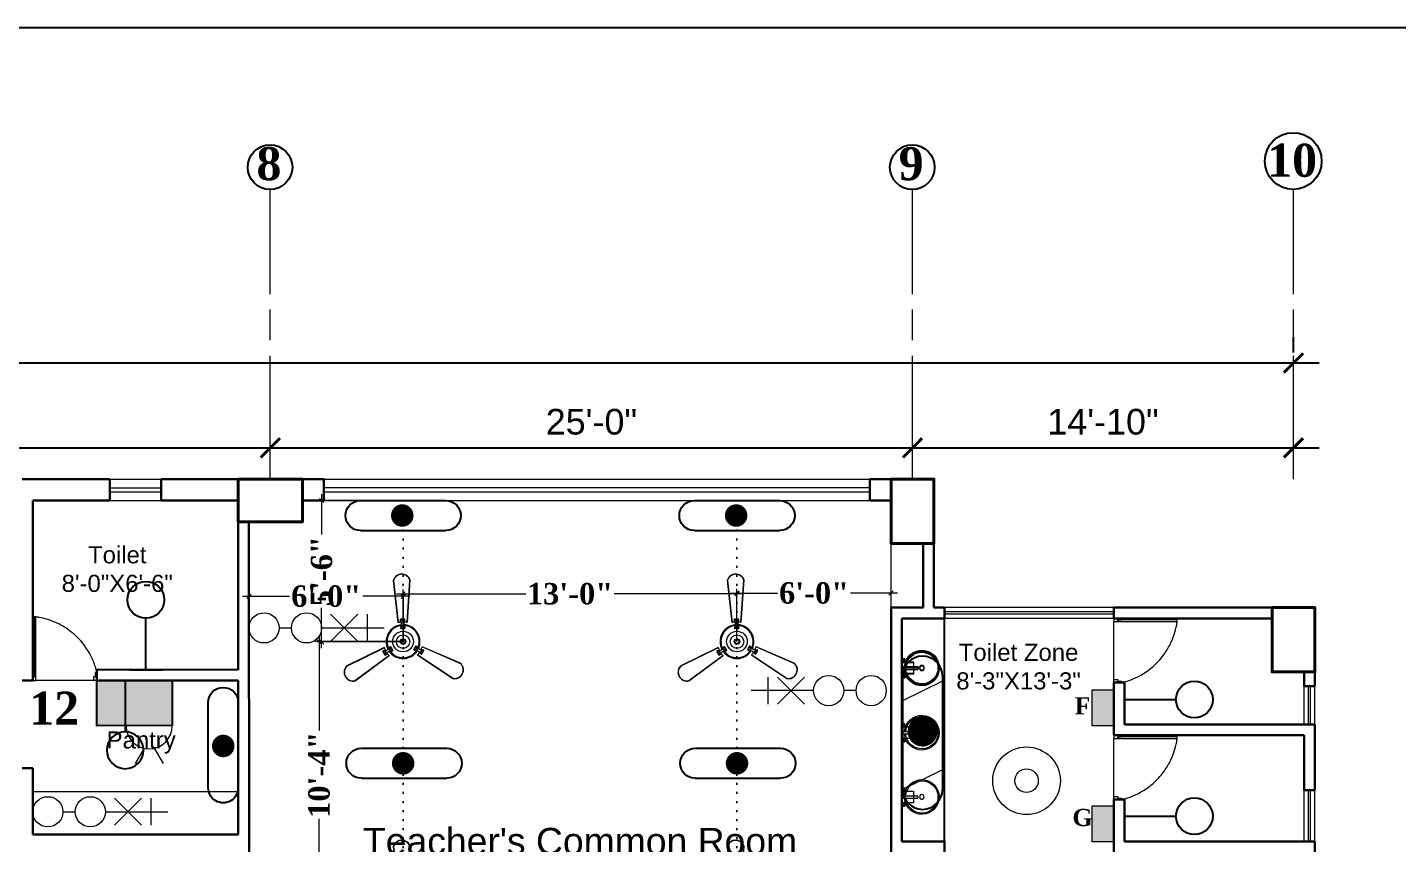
# Model space of a CAD drawing. Header units: inches. Extents: x -12 to 20935469, y -1604 to 24729220.
# Drawn here: x 20825466 to 20826106, y 24659054 to 24659435 of the extents above; entities that cross this region are included whole.
import ezdxf

# ---------------------------------------------------------------- set-up
doc = ezdxf.new("R2010")
doc.units = ezdxf.units.IN
doc.header["$LTSCALE"] = 0.03
doc.header["$MEASUREMENT"] = 0
doc.header["$PDMODE"] = 32
doc.header["$PDSIZE"] = 15
doc.linetypes.add('ACAD_ISO08W100', pattern=[36, 24, -3, 6, -3])
doc.linetypes.add('DOT', pattern=[0.25, 0, -0.25])
for name, color, linetype, lineweight in [('0-elect.fixture-3 fan', 200, 'Continuous', 20), ('2', 7, 'Continuous', 9), ('column', 1, 'Continuous', 40), ('Dim Line', 252, 'Continuous', 13), ('Dimiention', 75, 'Continuous', 18), ('Door', 7, 'Continuous', 18), ('E-CF', 4, 'Continuous', 30), ('Glass Line', 252, 'Continuous', 9), ('Grid Line', 252, 'Continuous', 18), ('Hatch', 253, 'Continuous', 15), ('line', 7, 'Continuous', 9), ('Main Wall', 7, 'Continuous', 30), ('TOILET FIXTURE', 142, 'Continuous', 5), ('wind.', 150, 'Continuous', 20)]:
    doc.layers.add(name, color=color, linetype=linetype, lineweight=lineweight)
for name, color, linetype in [('DIM TEXT 2025', 7, 'Continuous'), ('H', 154, 'Continuous'), ('SB TEXT', 215, 'DOT'), ('TEXT', 7, 'Continuous'), ('w', 188, 'DOT')]:
    doc.layers.add(name, color=color, linetype=linetype)
doc.styles.add('2', font='swisscl.ttf')
doc.styles.add('RomanS', font='arial.ttf', dxfattribs={"height": 12})
doc.styles.get("Standard").update_dxf_attribs({"font": 'timesbd.ttf'})
doc.dimstyles.new('Aec_Arch_I', dxfattribs={"dimscale": 96, "dimtxt": 12, "dimasz": 0.09375, "dimexe": 0.125, "dimexo": 0.125, "dimgap": 0.0625, "dimtad": 1, "dimdec": 0, "dimzin": 3, "dimdsep": 46, "dimlunit": 4, "dimtxsty": 'RomanS', "dimblk1": 'ARCHTICK', "dimblk2": 'ARCHTICK', "dimsah": 1, "dimcen": 0.09375, "dimdle": 0.125, "dimadec": 0, "dimazin": 0, "dimtfac": 0.75, "dimtdec": 0, "dimtmove": 2, "dimatfit": 3, "dimldrblk": 'ARCHTICK', "dimfxl": 1, "dimfrac": 1, "dimtolj": 1, "dimtzin": 0, "dimarcsym": 0})
doc.dimstyles.new('Standard 8', dxfattribs={"dimtxt": 7, "dimasz": 2, "dimexe": 2, "dimexo": 2, "dimgap": 2, "dimtad": 0, "dimdec": 0, "dimzin": 3, "dimdsep": 46, "dimlunit": 4, "dimtxsty": 'Standard', "dimblk": 'OBLIQUE', "dimcen": 3, "dimdle": 3, "dimclrd": 256, "dimclre": 256, "dimclrt": 256, "dimadec": 0, "dimazin": 0, "dimtfac": 1, "dimtdec": 0, "dimtix": 1, "dimtofl": 0, "dimtmove": 0, "dimatfit": 0, "dimldrblk": 'OBLIQUE', "dimfxl": 1, "dimtolj": 1, "dimtzin": 0, "dimlwd": -1, "dimlwe": -1, "dimarcsym": 0})

# ---------------------------------------------------------------- blocks, each defined once
blk = doc.blocks.new('sssss-flat-876')
at = {"layer": 'Door', "linetype": 'Continuous', "ltscale": 3}
blk.add_line((3666.52, 84027.2), (3666.52, 84055.74), dxfattribs=at)
at = {"layer": 'Door', "linetype": 'Continuous', "ltscale": 3, "extrusion": (-7.21527e-09, -3.35624e-18, 1), "elevation": 0}
for points in [[(3666.52, 84057.2), (3666.52, 84055.74), (3668.35, 84055.74), (3668.35, 84056.47), (3670.18, 84056.47), (3670.18, 84057.2)], [(3668.35, 84055.74), (3696.16, 84055.74), (3696.16, 84056.47), (3668.35, 84056.47)]]:
    blk.add_lwpolyline(points, close=True, dxfattribs=at)
at = {"layer": 'Door', "linetype": 'Continuous', "ltscale": 3, "flags": 128}
blk.add_lwpolyline([(3670.18, 84027.2, 0.04096), (3675.47, 84028.9, 0.082496), (3684.93, 84034.78, 0.052187), (3689.72, 84039.97, 0.043988), (3692.86, 84045.05, 0.036571), (3694.75, 84049.63, 0.034751), (3695.92, 84054.2, 0.011435), (3696.16, 84055.74)], format="xyb", dxfattribs=at)
at = {"layer": 'Door', "linetype": 'Continuous', "ltscale": 3}
blk.add_lwpolyline([(3666.52, 84027.2), (3666.52, 84028.66), (3668.35, 84028.66), (3668.35, 84027.93), (3670.18, 84027.93), (3670.18, 84027.2)], close=True, dxfattribs=at)
blk = doc.blocks.new('7-flat-72')
at = {"layer": 'Glass Line', "color": 8, "ltscale": 20}
for p, q in [((-64476.55, 376959.41), (-64476.55, 376966.61)), ((-64475.47, 376966.61), (-64476.55, 376966.61)), ((-64475.47, 376959.41), (-64475.47, 376966.61)), ((-64478.71, 376960.49), (-64480.33, 376960.49)), ((-64480.33, 376959.52), (-64480.33, 376960.49)), ((-64478.71, 376959.52), (-64480.33, 376959.52)), ((-64480.33, 376959.05), (-64480.33, 376959.41)), ((-64478.71, 376959.41), (-64480.33, 376959.41)), ((-64478.71, 376959.05), (-64480.33, 376959.05)), ((-64480.28, 376959.52), (-64480.28, 376960.49)), ((-64480.15, 376959.52), (-64480.15, 376960.49)), ((-64480.15, 376959.41), (-64480.15, 376959.52)), ((-64479.92, 376959.52), (-64479.92, 376960.49)), ((-64479.52, 376959.52), (-64479.52, 376960.49)), ((-64479.13, 376959.52), (-64479.13, 376960.49)), ((-64478.9, 376959.52), (-64478.9, 376960.49)), ((-64478.89, 376959.41), (-64478.89, 376959.52)), ((-64478.77, 376959.52), (-64478.77, 376960.49)), ((-64478.71, 376959.52), (-64478.71, 376960.49)), ((-64478.71, 376959.05), (-64478.71, 376959.41)), ((-64475.11, 376959.41), (-64476.91, 376959.41)), ((-64476.91, 376959.05), (-64476.91, 376959.41)), ((-64475.11, 376959.05), (-64476.91, 376959.05)), ((-64475.11, 376959.05), (-64475.11, 376959.41)), ((-64473.31, 376960.49), (-64471.69, 376960.49)), ((-64473.31, 376959.52), (-64473.31, 376960.49)), ((-64473.31, 376959.52), (-64471.69, 376959.52)), ((-64473.31, 376959.05), (-64473.31, 376959.41)), ((-64473.31, 376959.41), (-64471.69, 376959.41)), ((-64473.31, 376959.05), (-64471.69, 376959.05)), ((-64473.26, 376959.52), (-64473.26, 376960.49)), ((-64473.13, 376959.52), (-64473.13, 376960.49)), ((-64473.13, 376959.41), (-64473.13, 376959.52)), ((-64472.9, 376959.52), (-64472.9, 376960.49)), ((-64472.5, 376959.52), (-64472.5, 376960.49)), ((-64472.11, 376959.52), (-64472.11, 376960.49)), ((-64471.88, 376959.52), (-64471.88, 376960.49)), ((-64471.87, 376959.41), (-64471.87, 376959.52)), ((-64471.75, 376959.52), (-64471.75, 376960.49)), ((-64471.69, 376959.52), (-64471.69, 376960.49)), ((-64471.69, 376959.05), (-64471.69, 376959.41))]:
    blk.add_line(p, q, dxfattribs=at)
blk.add_circle((-64476.02, 376968.4, 0), 1.08, dxfattribs=at)
for radius, start, end in [(8.1, 273.83345, 266.18834), (7.55, 274.11503, 265.90676)]:
    blk.add_arc((-64476.02, 376968.4, 0), radius, start, end, dxfattribs=at)
blk = doc.blocks.new('SFSFSFS-flat-72')
at = {"layer": 'TOILET FIXTURE', "ltscale": 0.2}
blk.add_lwpolyline([(-3918.47, -3608.1), (-3918.47, -3602.7), (-3923.87, -3602.7), (-3923.87, -3608.1)], close=True, dxfattribs=at)
at = {"layer": 'TOILET FIXTURE', "ltscale": 20}
blk.add_blockref('7-flat-72', (60554.84, -380567.16), dxfattribs=at)
blk = doc.blocks.new('_ArchTick')
at = {"color": 0, "linetype": 'ByBlock', "lineweight": 35, "const_width": 0.15}
blk.add_lwpolyline([(-0.5, -0.5), (0.5, 0.5)], dxfattribs=at)
blk = doc.blocks.new('*D342')
at = {"layer": 'Defpoints', "color": 0, "transparency": 16777216}
for p in [(20821362.75, 24639400.93), (20821669.75, 24639400.93), (20821669.75, 24639400.93)]:
    blk.add_point(p, dxfattribs=at)
at = {"layer": 'Dim Line', "color": 0, "lineweight": -2, "transparency": 16777216}
for p, q in [((20821350.75, 24639400.93), (20821681.75, 24639400.93)), ((20821362.75, 24639388.93), (20821362.75, 24639388.93)), ((20821669.75, 24639388.93), (20821669.75, 24639388.93))]:
    blk.add_line(p, q, dxfattribs=at)
at = {"layer": 'Dim Line', "color": 0, "lineweight": -2, "transparency": 16777216, "xscale": 9, "yscale": 9, "zscale": 9, "rotation": 180}
blk.add_blockref('_ArchTick', (20821362.75, 24639400.93), dxfattribs=at)
at = {"layer": 'Dim Line', "color": 0, "lineweight": -2, "transparency": 16777216, "xscale": 9, "yscale": 9, "zscale": 9}
blk.add_blockref('_ArchTick', (20821669.75, 24639400.93), dxfattribs=at)
at = {"layer": 'Dim Line', "color": 0, "transparency": 16777216, "insert": (20821516.25, 24639413.05), "char_height": 12, "attachment_point": 5, "style": 'RomanS'}
blk.add_mtext('\\A1;25\'-7"', dxfattribs=at)
blk = doc.blocks.new('*D343')
at = {"layer": 'Defpoints', "color": 0, "transparency": 16777216}
for p in [(20821669.75, 24639400.93), (20821969.75, 24639400.93), (20821969.75, 24639400.93)]:
    blk.add_point(p, dxfattribs=at)
at = {"layer": 'Dim Line', "color": 0, "lineweight": -2, "transparency": 16777216}
blk.add_line((20821657.75, 24639400.93), (20821981.75, 24639400.93), dxfattribs=at)
at = {"layer": 'Dim Line', "color": 0, "lineweight": -2, "transparency": 16777216, "xscale": 9, "yscale": 9, "zscale": 9, "rotation": 180}
blk.add_blockref('_ArchTick', (20821669.75, 24639400.93), dxfattribs=at)
at = {"layer": 'Dim Line', "color": 0, "lineweight": -2, "transparency": 16777216, "xscale": 9, "yscale": 9, "zscale": 9}
blk.add_blockref('_ArchTick', (20821969.75, 24639400.93), dxfattribs=at)
at = {"layer": 'Dim Line', "color": 0, "transparency": 16777216, "insert": (20821819.75, 24639413.05), "char_height": 12, "attachment_point": 5, "style": 'RomanS'}
blk.add_mtext('\\A1;25\'-0"', dxfattribs=at)
blk = doc.blocks.new('*D344')
at = {"layer": 'Defpoints', "color": 0, "transparency": 16777216}
for p in [(20821969.75, 24639400.93), (20822147.72, 24639400.93), (20822147.72, 24639400.93)]:
    blk.add_point(p, dxfattribs=at)
at = {"layer": 'Dim Line', "color": 0, "lineweight": -2, "transparency": 16777216}
for p, q in [((20821957.75, 24639400.93), (20822159.72, 24639400.93)), ((20822147.72, 24639388.93), (20822147.72, 24639388.93))]:
    blk.add_line(p, q, dxfattribs=at)
at = {"layer": 'Dim Line', "color": 0, "lineweight": -2, "transparency": 16777216, "xscale": 9, "yscale": 9, "zscale": 9, "rotation": 180}
blk.add_blockref('_ArchTick', (20821969.75, 24639400.93), dxfattribs=at)
at = {"layer": 'Dim Line', "color": 0, "lineweight": -2, "transparency": 16777216, "xscale": 9, "yscale": 9, "zscale": 9}
blk.add_blockref('_ArchTick', (20822147.72, 24639400.93), dxfattribs=at)
at = {"layer": 'Dim Line', "color": 0, "transparency": 16777216, "insert": (20822058.74, 24639413.05), "char_height": 12, "attachment_point": 5, "style": 'RomanS'}
blk.add_mtext('\\A1;14\'-10"', dxfattribs=at)
blk = doc.blocks.new('*D329')
at = {"layer": 'Defpoints', "color": 0, "transparency": 16777216}
for p in [(20822147.72, 24639440.57), (20820144.28, 24639433.51), (20822147.72, 24639433.51)]:
    blk.add_point(p, dxfattribs=at)
at = {"layer": 'Dim Line', "color": 0, "lineweight": -2, "transparency": 16777216}
for p, q in [((20820144.28, 24639445.51), (20820144.28, 24639452.57)), ((20822147.72, 24639445.51), (20822147.72, 24639452.57)), ((20820132.28, 24639440.57), (20822159.72, 24639440.57))]:
    blk.add_line(p, q, dxfattribs=at)
at = {"layer": 'Dim Line', "color": 0, "lineweight": -2, "transparency": 16777216, "xscale": 9, "yscale": 9, "zscale": 9, "rotation": 180}
blk.add_blockref('_ArchTick', (20820144.28, 24639440.57), dxfattribs=at)
at = {"layer": 'Dim Line', "color": 0, "lineweight": -2, "transparency": 16777216, "xscale": 9, "yscale": 9, "zscale": 9}
blk.add_blockref('_ArchTick', (20822147.72, 24639440.57), dxfattribs=at)
at = {"layer": 'Dim Line', "color": 0, "transparency": 16777216, "insert": (20821146, 24639452.7), "char_height": 12, "attachment_point": 5, "style": 'RomanS'}
blk.add_mtext('\\A1;166\'-11"', dxfattribs=at)
blk = doc.blocks.new('E-CF')
at = {"layer": '0-elect.fixture-3 fan', "color": 230, "linetype": 'ByBlock', "lineweight": 13, "ltscale": 5}
for p, q in [((-1.45, 6.53), (-2.38, 20.87)), ((-1.35, 6.55), (-2.29, 20.85)), ((3.24, 20.73), (1.65, 6.48)), ((3.34, 20.73), (1.74, 6.45)), ((-19.63, -7.46), (-6.46, -1.71)), ((-19.57, -7.54), (-6.43, -1.8)), ((-4.99, -4.44), (-16.92, -12.4)), ((-4.93, -4.51), (-16.88, -12.49)), ((6.34, -2.1), (19.2, -8.44)), ((6.37, -2.01), (19.25, -8.36)), ((16.28, -13.26), (4.71, -4.73)), ((16.32, -13.17), (4.78, -4.66))]:
    blk.add_line(p, q, dxfattribs=at)
at = {"layer": '0-elect.fixture-3 fan', "color": 232, "linetype": 'ByBlock', "lineweight": 13, "ltscale": 5}
for p, q in [((-0.35, 5.43), (-0.66, 4.81)), ((-0.33, 6.68), (-0.62, 7.28)), ((-0.35, 4.97), (-0.22, 4.72)), ((-0.29, 7.46), (-0.15, 7.2)), ((-0.02, 6.87), (0.23, 7.01)), ((0.04, 5.2), (0.29, 5.33)), ((0.42, 4.9), (0.56, 4.65)), ((0.48, 7.43), (0.62, 7.18)), ((0.6, 5.41), (0.87, 4.78)), ((0.63, 6.66), (0.96, 7.25)), ((-6.08, -2.77), (-6.75, -2.79)), ((-6.68, -3.29), (-6.53, -3.05)), ((-6.31, -3.97), (-6.16, -3.73)), ((-5.94, -3.44), (-6.18, -3.29)), ((-5.62, -3.61), (-6, -4.17)), ((-4.99, -2.18), (-4.57, -1.62)), ((-4.52, -2.55), (-4.76, -2.41)), ((-4.53, -3.01), (-3.84, -2.97)), ((-4.46, -2.08), (-4.31, -1.83)), ((-4.13, -2.78), (-3.98, -2.54)), ((4.38, -3.22), (3.69, -3.14)), ((4.03, -2.81), (3.74, -2.8)), ((4.47, -2.17), (4.18, -2.17)), ((4.47, -2.63), (4.47, -2.91)), ((4.87, -2.41), (4.49, -1.83)), ((5.44, -3.87), (5.79, -4.45)), ((6.19, -4.13), (5.9, -4.12)), ((5.94, -3.05), (6.61, -3.1)), ((5.95, -3.42), (5.94, -3.7)), ((6.6, -3.47), (6.31, -3.46))]:
    blk.add_line(p, q, dxfattribs=at)
at = {"layer": '0-elect.fixture-3 fan', "color": 5, "lineweight": 13}
blk.add_line((0, 0), (0, 0), dxfattribs=at)
at = {"layer": '0-elect.fixture-3 fan', "color": 230, "linetype": 'ByBlock', "lineweight": 13, "ltscale": 5, "extrusion": (0, 0, -1)}
for centre, major_axis, start_param, end_param in [((0.46, 19.91), (-2.12, 2.12), 5.823867, 8.359631), ((0.46, 19.91), (-2.05, 2.05), 5.830329, 8.353169), ((0, 0), (-4.05, 4.05), 5.068563, 7.021343), ((0, 0), (-3.85, 3.85), 5.085186, 7.003917), ((0, 0), (4.72, 4.72), -1.003222, -0.833722), ((0, 0), (-4.05, 4.05), 0.879773, 2.832553), ((0, 0), (-3.85, 3.85), 0.896396, 2.815126), ((0, 0), (4.72, 4.72), -0.690743, -0.521244), ((0, 0), (-4.72, 4.72), 5.068843, 5.238343), ((0, 0), (4.72, 4.72), 3.185569, 3.355068), ((0, 0), (4.05, 4.05), 1.403372, 3.356151), ((0, 0), (-3.85, 3.85), 2.990791, 4.909522), ((0, 0), (4.72, 4.72), 1.403652, 1.573151), ((0, 0), (-4.72, 4.72), 2.66197, 2.831469), ((-17.47, -9.55), (-2.12, 2.12), 3.729471, 6.265236), ((-17.47, -9.55), (-2.05, 2.05), 3.735934, 6.258773), ((17, -10.35), (-2.12, 2.12), 1.635076, 4.170841), ((17, -10.35), (2.05, 2.05), 0.070743, 2.593582)]:
    blk.add_ellipse(centre, major_axis=major_axis, ratio=1, start_param=start_param, end_param=end_param, dxfattribs=at)
at = {"layer": '0-elect.fixture-3 fan', "color": 232, "linetype": 'ByBlock', "lineweight": 13, "ltscale": 5, "extrusion": (0, 0, -1)}
for centre, major_axis, start_param, end_param in [((-0.44, 4.71), (0.169, 0.169), 2.26283, 4.381754), ((-0.41, 7.39), (-0.169, 0.169), 5.038692, 7.013305), ((-0.28, 4.84), (0.101, 0.101), 3.926991, 10.210176), ((0, 0), (5.4, 5.4), -0.840677, -0.683789), ((-0.22, 7.33), (0.101, 0.101), 3.926991, 10.210176), ((-2.18, 6.1), (-1.37, 1.37), 2.052913, 2.705807), ((0.11, 6.94), (0.101, 0.101), 3.926991, 10.210176), ((0.17, 5.27), (0.101, 0.101), 3.926991, 10.210176), ((0.49, 4.78), (0.101, 0.101), 3.926991, 10.210176), ((0.55, 7.31), (0.101, 0.101), 3.926991, 10.210176), ((2.58, 5.99), (1.46, 1.46), 3.643048, 4.257264), ((0.66, 4.68), (0.169, 0.169), 0.376965, 2.49589), ((0.75, 7.36), (-0.169, 0.169), 0.887007, 2.86162), ((0, 0), (3.17, 3.17), -0.878763, -0.645703), ((-6.75, -3.02), (0.169, 0.169), 3.505001, 5.479614), ((0, 0), (-5.4, 5.4), 4.91891, 5.075797), ((-6.6, -3.17), (0.101, 0.101), 3.926991, 10.210176), ((-6.19, -4.04), (0.169, 0.169), 1.373501, 3.348114), ((-6.24, -3.85), (0.101, 0.101), 3.926991, 10.210176), ((-6.06, -3.36), (0.101, 0.101), 3.926991, 10.210176), ((-6.47, -0.75), (1.46, 1.46), 1.548653, 2.162869), ((-4.19, -4.93), (-1.37, 1.37), 6.241703, 6.894597), ((-4.64, -2.48), (-0.101, 0.101), 5.497787, 11.780972), ((-4.38, -1.76), (-0.169, 0.169), 6.136552, 8.255476), ((-4.38, -1.96), (-0.101, 0.101), 5.497787, 11.780972), ((-4.05, -2.66), (0.101, 0.101), 3.926991, 10.210176), ((0, 0), (-3.17, 3.17), 4.880824, 5.113884), ((-3.86, -2.73), (0.169, 0.169), 0.168435, 2.287359), ((3.72, -2.9), (0.169, 0.169), 2.471361, 4.590285), ((0, 0), (-3.17, 3.17), 2.786429, 3.019489), ((3.89, -2.81), (0.101, 0.101), 3.926991, 10.210176), ((4.29, -1.97), (-0.169, 0.169), 5.928021, 8.046946), ((4.33, -2.17), (0.101, 0.101), 3.926991, 10.210176), ((4.47, -2.77), (0.101, 0.101), 3.926991, 10.210176), ((3.89, -5.22), (-1.46, 1.46), 1.025054, 1.63927), ((6.36, -1.16), (1.37, 1.37), 2.576511, 3.229406), ((6, -4.32), (-0.169, 0.169), 2.981402, 4.956015), ((5.95, -3.56), (-0.101, 0.101), 5.497787, 11.780972), ((6.05, -4.13), (0.101, 0.101), 3.926991, 10.210176), ((0, 0), (-5.4, 5.4), 2.824515, 2.981402), ((6.45, -3.47), (-0.101, 0.101), 5.497787, 11.780972), ((6.6, -3.33), (-0.169, 0.169), 0.849902, 2.824515)]:
    blk.add_ellipse(centre, major_axis=major_axis, ratio=1, start_param=start_param, end_param=end_param, dxfattribs=at)
at = {"layer": '0-elect.fixture-3 fan', "linetype": 'ByBlock', "lineweight": 13, "ltscale": 5, "extrusion": (0, 0, -1)}
blk.add_ellipse((0.01, 0.03), major_axis=(-2.47, 2.47), ratio=1, start_param=5.497787, end_param=11.780972, dxfattribs=at)
at = {"layer": '0-elect.fixture-3 fan', "color": 200, "linetype": 'ByBlock', "lineweight": 13, "ltscale": 5, "extrusion": (0, 0, -1)}
blk.add_ellipse((0, 0), major_axis=(-1.61, 1.61), ratio=1, start_param=5.497787, end_param=11.780972, dxfattribs=at)
at = {"layer": '0-elect.fixture-3 fan', "color": 190, "linetype": 'ByBlock', "lineweight": 13, "ltscale": 5, "extrusion": (0, 0, -1)}
for major_axis, start_param, end_param in [((0.666, 0.666), 3.926991, 10.210176), ((-0.461, 0.461), 5.497787, 11.780972)]:
    blk.add_ellipse((0, 0), major_axis=major_axis, ratio=1, start_param=start_param, end_param=end_param, dxfattribs=at)
blk = doc.blocks.new('FDDF')
at = {"layer": 'line', "color": 6, "linetype": 'Continuous', "lineweight": 25, "ltscale": 50}
for p, q in [((7351582.6, 3307777.3), (7351582.6, 3307351.8)), ((7351732.3, 3307777.3), (7351732.3, 3307351.8))]:
    blk.add_line(p, q, dxfattribs=at)
at = {"layer": 'line', "color": 6, "linetype": 'Continuous', "lineweight": 40, "ltscale": 50, "const_width": 56.1}
blk.add_lwpolyline([(7351657.4, 3307596.9, 1), (7351657.4, 3307540.8, 1)], format="xyb", close=True, dxfattribs=at)
at = {"layer": 'line', "color": 6, "linetype": 'Continuous', "lineweight": 25, "ltscale": 50}
for centre, start, end in [((7351657.4, 3307777.3), 0, 180), ((7351657.4, 3307351.8), 180, 0)]:
    blk.add_arc(centre, 74.8, start, end, dxfattribs=at)
blk = doc.blocks.new('_Oblique')
at = {"color": 0, "linetype": 'ByBlock', "lineweight": -2}
blk.add_line((-0.5, -0.5), (0.5, 0.5), dxfattribs=at)
blk = doc.blocks.new('*D252')
at = {"layer": 'Defpoints', "color": 0, "transparency": 16777216}
for p in [(20825797.35, 24659170.42), (20825641.36, 24659148.11), (20825797.35, 24659148.11)]:
    blk.add_point(p, dxfattribs=at)
at = {"layer": 'DIM TEXT 2025', "lineweight": 0, "transparency": 16777216}
for p, q in [((20825638.36, 24659170.42), (20825698.78, 24659170.42)), ((20825641.36, 24659148.11), (20825641.36, 24659172.42)), ((20825800.35, 24659170.42), (20825739.93, 24659170.42)), ((20825797.35, 24659148.11), (20825797.35, 24659172.42))]:
    blk.add_line(p, q, dxfattribs=at)
at = {"layer": 'DIM TEXT 2025', "lineweight": 0, "transparency": 16777216, "xscale": 2, "yscale": 2, "zscale": 2, "rotation": 180}
blk.add_blockref('_Oblique', (20825641.36, 24659170.42), dxfattribs=at)
at = {"layer": 'DIM TEXT 2025', "lineweight": 0, "transparency": 16777216, "xscale": 2, "yscale": 2, "zscale": 2}
blk.add_blockref('_Oblique', (20825797.35, 24659170.42), dxfattribs=at)
at = {"layer": 'DIM TEXT 2025', "lineweight": 0, "transparency": 16777216, "insert": (20825719.36, 24659170.42), "char_height": 10, "attachment_point": 5}
blk.add_mtext('\\A1;13\'-0"', dxfattribs=at)
blk = doc.blocks.new('*D52')
at = {"layer": 'Defpoints', "color": 0, "transparency": 16777216}
for p in [(20825569.38, 24659169.3), (20825569.38, 24659147.97), (20825641.52, 24659147.98)]:
    blk.add_point(p, dxfattribs=at)
at = {"layer": 'DIM TEXT 2025', "lineweight": 0, "transparency": 16777216}
for p, q in [((20825566.38, 24659169.3), (20825588.36, 24659169.3)), ((20825569.38, 24659147.97), (20825569.38, 24659171.3)), ((20825644.52, 24659169.3), (20825622.54, 24659169.3)), ((20825641.52, 24659147.98), (20825641.52, 24659171.3))]:
    blk.add_line(p, q, dxfattribs=at)
at = {"layer": 'DIM TEXT 2025', "lineweight": 0, "transparency": 16777216, "xscale": 2, "yscale": 2, "zscale": 2, "rotation": 180}
blk.add_blockref('_Oblique', (20825569.38, 24659169.3), dxfattribs=at)
at = {"layer": 'DIM TEXT 2025', "lineweight": 0, "transparency": 16777216, "xscale": 2, "yscale": 2, "zscale": 2}
blk.add_blockref('_Oblique', (20825641.52, 24659169.3), dxfattribs=at)
at = {"layer": 'DIM TEXT 2025', "lineweight": 0, "transparency": 16777216, "insert": (20825605.45, 24659169.3), "char_height": 10, "attachment_point": 5}
blk.add_mtext('\\A1;6\'-0"', dxfattribs=at)
blk = doc.blocks.new('*D53')
at = {"layer": 'Defpoints', "color": 0, "transparency": 16777216}
for p in [(20825869.35, 24659170.78), (20825797.35, 24659148.11), (20825869.35, 24659148.11)]:
    blk.add_point(p, dxfattribs=at)
at = {"layer": 'DIM TEXT 2025', "lineweight": 0, "transparency": 16777216}
for p, q in [((20825794.35, 24659170.78), (20825816.26, 24659170.78)), ((20825797.35, 24659148.11), (20825797.35, 24659172.78)), ((20825872.35, 24659170.78), (20825850.44, 24659170.78)), ((20825869.35, 24659148.11), (20825869.35, 24659172.78))]:
    blk.add_line(p, q, dxfattribs=at)
at = {"layer": 'DIM TEXT 2025', "lineweight": 0, "transparency": 16777216, "xscale": 2, "yscale": 2, "zscale": 2, "rotation": 180}
blk.add_blockref('_Oblique', (20825797.35, 24659170.78), dxfattribs=at)
at = {"layer": 'DIM TEXT 2025', "lineweight": 0, "transparency": 16777216, "xscale": 2, "yscale": 2, "zscale": 2}
blk.add_blockref('_Oblique', (20825869.35, 24659170.78), dxfattribs=at)
at = {"layer": 'DIM TEXT 2025', "lineweight": 0, "transparency": 16777216, "insert": (20825833.35, 24659170.78), "char_height": 10, "attachment_point": 5}
blk.add_mtext('\\A1;6\'-0"', dxfattribs=at)
blk = doc.blocks.new('*D253')
at = {"layer": 'Defpoints', "color": 0, "transparency": 16777216}
for p in [(20825641.36, 24659148.11), (20825602.15, 24659023.85), (20825641.39, 24659023.85)]:
    blk.add_point(p, dxfattribs=at)
at = {"layer": 'DIM TEXT 2025', "lineweight": 0, "transparency": 16777216}
for p, q in [((20825602.15, 24659151.11), (20825602.15, 24659106.56)), ((20825641.36, 24659148.11), (20825600.15, 24659148.11)), ((20825602.15, 24659020.85), (20825602.15, 24659065.41)), ((20825641.39, 24659023.85), (20825600.15, 24659023.85))]:
    blk.add_line(p, q, dxfattribs=at)
at = {"layer": 'DIM TEXT 2025', "lineweight": 0, "transparency": 16777216, "xscale": 2, "yscale": 2, "zscale": 2}
for p, rotation in [((20825602.15, 24659148.11), 90), ((20825602.15, 24659023.85), 270)]:
    blk.add_blockref('_Oblique', p, dxfattribs=dict(at, rotation=rotation))
at = {"layer": 'DIM TEXT 2025', "lineweight": 0, "transparency": 16777216, "insert": (20825602.15, 24659085.98), "char_height": 10, "attachment_point": 5, "rotation": 90}
blk.add_mtext('\\A1;10\'-4"', dxfattribs=at)
blk = doc.blocks.new('*D55')
at = {"layer": 'Defpoints', "color": 0, "transparency": 16777216}
for p in [(20825603.31, 24659214), (20825641.52, 24659214), (20825641.52, 24659147.98)]:
    blk.add_point(p, dxfattribs=at)
at = {"layer": 'DIM TEXT 2025', "lineweight": 0, "transparency": 16777216}
for p, q in [((20825641.52, 24659214), (20825601.31, 24659214)), ((20825603.31, 24659217), (20825603.31, 24659198.1)), ((20825603.31, 24659144.98), (20825603.31, 24659163.87)), ((20825641.52, 24659147.98), (20825601.31, 24659147.98))]:
    blk.add_line(p, q, dxfattribs=at)
at = {"layer": 'DIM TEXT 2025', "lineweight": 0, "transparency": 16777216, "xscale": 2, "yscale": 2, "zscale": 2}
for p, rotation in [((20825603.31, 24659214), 90), ((20825603.31, 24659147.98), 270)]:
    blk.add_blockref('_Oblique', p, dxfattribs=dict(at, rotation=rotation))
at = {"layer": 'DIM TEXT 2025', "lineweight": 0, "transparency": 16777216, "insert": (20825603.31, 24659180.99), "char_height": 10, "attachment_point": 5, "rotation": 90}
blk.add_mtext('\\A1;5\'-6"', dxfattribs=at)
blk = doc.blocks.new('bulb')
at = {"layer": 'line', "color": 4, "lineweight": 25, "ltscale": 50}
for p, q in [((20823168.7, 24658803.9), (20823168.7, 24658777.6)), ((20823168.7, 24658790.8), (20823209.9, 24658790.8))]:
    blk.add_line(p, q, dxfattribs=at)
blk.add_circle((20823224.6, 24658790.8), 14.7, dxfattribs=at)
blk = doc.blocks.new('JJUJUJUKI')
at = {"layer": 'line', "color": 6, "ltscale": 50}
for p, q in [((7363094.9, 3291793.9), (7362945.3, 3291866.9)), ((7363094.9, 3291460.9), (7362945.3, 3291533.9))]:
    blk.add_line(p, q, dxfattribs=at)
at = {"layer": 'line', "color": 5, "xscale": -1, "rotation": 180}
blk.add_blockref('FDDF', (11362.6, 6599218.7), dxfattribs=at)
blk = doc.blocks.new('RTRT')
at = {"layer": 'line', "color": 5}
blk.add_blockref('JJUJUJUKI', (0, 0), dxfattribs=at)
blk = doc.blocks.new('JUJUJUKIII')
at = {"layer": 'H', "ltscale": 50, "true_color": 0x999999, "transparency": 33554556}
h = blk.add_hatch(color=253, dxfattribs=at)
h.dxf.hatch_style = 1
h.paths.add_polyline_path([(7363220, 3291034), (7363426, 3291034), (7363426, 3291377), (7363220, 3291377)])
at = {"layer": 'Dimiention', "color": 4, "ltscale": 50}
blk.add_lwpolyline([(7363220, 3291034), (7363426, 3291034), (7363426, 3291377), (7363220, 3291377)], close=True, dxfattribs=at)
blk = doc.blocks.new('fgftrfteter')
at = {"layer": 'Dimiention', "color": 4, "ltscale": 50}
for p, q in [((4580895, 2288123), (4580808, 2288269)), ((4580989, 2288123), (4581076, 2288269)), ((4580720, 2287906), (4581164, 2287906))]:
    blk.add_line(p, q, dxfattribs=at)
blk.add_arc((4580942, 2287906), 222, 0, 180, dxfattribs=at)
blk = doc.blocks.new('2PIN')
at = {"layer": 'H', "true_color": 0x000000, "transparency": 33554567}
h = blk.add_hatch(color=18, dxfattribs=at)
h.dxf.hatch_style = 1
h.paths.add_polyline_path([(20823026.99, 24658981.16), (20822972.29, 24658981.16), (20822972.29, 24658948.3), (20823026.99, 24658948.3)])
blk.add_lwpolyline([(20822972.29, 24658981.16), (20823026.99, 24658981.16), (20823026.99, 24658948.3), (20822972.29, 24658948.3)], close=True)
at = {"layer": '2', "color": 6, "lineweight": 25, "transparency": 33554648, "xscale": 0.07559514081214198, "yscale": 0.07559514081214198, "zscale": 0.07559514081214198}
blk.add_blockref('fgftrfteter', (20476692.14, 24486026.62), dxfattribs=at)
blk = doc.blocks.new('GYTT')
at = {"layer": 'line', "color": 4, "ltscale": 50}
for radius in [19.73, 6.87]:
    blk.add_circle((20859470.76, -1441350.36), radius, dxfattribs=at)
blk = doc.blocks.new('gy')
at = {"layer": 'Dimiention', "color": 18, "ltscale": 50, "true_color": 0x000000}
for p, q in [((3543686.26, 5183217.13), (3543686.26, 5183211.14)), ((3543688.4, 5183217.13), (3543694.39, 5183211.14)), ((3543694.39, 5183217.13), (3543688.4, 5183211.14)), ((3543696.38, 5183214.14), (3543682.58, 5183214.14)), ((3543705.77, 5183214.14), (3543703.06, 5183214.14))]:
    blk.add_line(p, q, dxfattribs=at)
for centre in [(3543699.72, 5183214.14), (3543709.11, 5183214.14)]:
    blk.add_circle(centre, 3.34, dxfattribs=at)
blk = doc.blocks.new('GRID')
at = {"layer": 'Grid Line', "color": 252, "linetype": 'ACAD_ISO08W100', "lineweight": 9, "ltscale": 80, "true_color": 0x939598}
for p, q in [((20821669.75, 24639386.33), (20821669.75, 24639521.55)), ((20821969.75, 24639386.33), (20821969.75, 24639521.54)), ((20822147.72, 24639386.33), (20822147.72, 24639521.54))]:
    blk.add_line(p, q, dxfattribs=at)
at = {"layer": 'TEXT'}
for centre, radius in [((20822147.58, 24639534.81), 13.27), ((20821669.61, 24639531.97), 10.42), ((20821969.61, 24639531.96), 10.42)]:
    blk.add_circle(centre, radius, dxfattribs=at)
at = {"layer": 'TEXT', "char_height": 15.435, "width": 227.4581, "attachment_point": 8, "rotation": 0}
for s, insert in [('\\A1;10', (20822147.07, 24639527.25)), ('\\A1;8', (20821669.09, 24639525.67)), ('\\A1;9', (20821969.1, 24639525.66))]:
    blk.add_mtext(s, dxfattribs=dict(at, insert=insert))
at = {"layer": 'Dim Line'}
for base, p1, p2, picture, middle in [((20822147.72, 24639440.57), (20820144.28, 24639433.51), (20822147.72, 24639433.51), '*D329', (20821146, 24639452.7)), ((20821669.75, 24639400.93), (20821362.75, 24639400.93), (20821669.75, 24639400.93), '*D342', (20821516.25, 24639413.05)), ((20821969.75, 24639400.93), (20821669.75, 24639400.93), (20821969.75, 24639400.93), '*D343', (20821819.75, 24639413.05)), ((20822147.72, 24639400.93), (20821969.75, 24639400.93), (20822147.72, 24639400.93), '*D344', (20822058.74, 24639413.05))]:
    dim = blk.add_linear_dim(base=base, p1=p1, p2=p2, dimstyle='Aec_Arch_I', dxfattribs=at)
    dim.commit()
    dim.dimension.update_dxf_attribs({"geometry": picture, "text_midpoint": middle})

msp = doc.modelspace()

# ---------------------------------------------------------------- linework, layer by layer
for p, q in [((20826067.32, 24659163.98), (20826067.32, 24659163.98)), ((20825894.35, 24659054.75), (20825894.35, 24659158.98))]:
    msp.add_line(p, q)
at = {"color": 252, "lineweight": 5}
msp.add_line((20825894.37, 24659054.75), (20825894.37, 24659158.98), dxfattribs=at)
at = {"layer": 'column', "lineweight": 40, "ltscale": 20}
for points in [[(20825564.37, 24659223.99), (20825564.37, 24659203.99), (20825594.37, 24659203.99), (20825594.37, 24659223.99)], [(20825869.35, 24659223.98), (20825889.35, 24659223.98), (20825889.35, 24659193.98), (20825869.35, 24659193.98)], [(20826047.32, 24659163.98), (20826067.32, 24659163.98), (20826067.32, 24659133.98), (20826047.32, 24659133.98)]]:
    msp.add_lwpolyline(points, close=True, dxfattribs=at)
at = {"layer": 'Defpoints'}
msp.add_lwpolyline([(20823799.35, 24659434.87), (20826238.21, 24659434.87), (20826238.21, 24657853.57), (20823799.35, 24657853.57)], close=True, dxfattribs=at)
at = {"layer": 'Hatch'}
msp.add_line((20825869.35, 24659163.98), (20825869.35, 24659193.97), dxfattribs=at)
at = {"layer": 'Hatch', "lineweight": 5}
msp.add_line((20825564.37, 24659078.01), (20825468.37, 24659078.02), dxfattribs=at)
at = {"layer": 'Main Wall', "lineweight": 30}
for p, q in [((20825504.37, 24659213.99), (20825504.37, 24659223.99)), ((20825528.37, 24659213.99), (20825528.37, 24659223.99)), ((20825564.35, 24659223.99), (20825554.35, 24659223.99)), ((20825859.35, 24659223.98), (20825869.35, 24659223.98)), ((20825859.35, 24659213.99), (20825859.35, 24659223.98)), ((20825468.37, 24659130.01), (20825468.37, 24659213.99)), ((20825468.37, 24659213.99), (20825504.37, 24659213.99)), ((20825528.37, 24659213.99), (20825564.37, 24659213.99)), ((20825554.35, 24659213.99), (20825564.35, 24659213.99)), ((20825869.35, 24659213.99), (20825859.35, 24659213.99)), ((20825564.37, 24659135.01), (20825564.37, 24659203.99)), ((20825569.37, 24659203.99), (20825569.4, 24658894.14)), ((20825884.35, 24659163.98), (20825884.35, 24659193.98)), ((20825889.35, 24659163.98), (20825889.35, 24659193.98)), ((20825869.35, 24659049.75), (20825869.35, 24659163.98)), ((20825884.35, 24659163.98), (20825869.35, 24659163.98)), ((20825894.35, 24659163.98), (20825889.35, 24659163.98)), ((20825894.35, 24659158.98), (20825894.35, 24659163.98)), ((20826047.32, 24659163.98), (20825973.35, 24659163.98)), ((20825973.35, 24659158.98), (20825973.35, 24659163.98)), ((20825874.35, 24659054.75), (20825874.35, 24659158.98)), ((20825894.35, 24659158.98), (20825874.35, 24659158.98)), ((20826047.32, 24659158.98), (20825973.35, 24659158.98)), ((20825463.37, 24659130.01), (20825468.37, 24659130.01)), ((20825498.37, 24659135.02), (20825498.37, 24659130.02)), ((20825564.37, 24659135.01), (20825498.37, 24659135.02)), ((20825564.37, 24659130.01), (20825498.37, 24659130.02)), ((20825564.37, 24659058.01), (20825564.37, 24659130.01)), ((20826067.32, 24659127.37), (20826067.32, 24659133.98)), ((20825978.35, 24659128.98), (20825973.35, 24659128.98)), ((20825978.35, 24659128.98), (20825978.35, 24659109.37)), ((20825973.35, 24659104.37), (20826062.32, 24659104.37)), ((20825978.35, 24659109.37), (20826067.32, 24659109.37)), ((20826067.32, 24659078.75), (20826067.32, 24659109.37)), ((20825468.37, 24659089.01), (20825463.37, 24659089.01)), ((20825468.37, 24659058.02), (20825468.37, 24659089.01)), ((20825973.35, 24659074.37), (20825978.35, 24659074.37)), ((20825978.35, 24659074.37), (20825978.35, 24659054.75)), ((20825564.37, 24659058.01), (20825468.37, 24659058.02)), ((20825894.35, 24659054.75), (20825874.35, 24659054.75)), ((20825894.35, 24659000.13), (20825894.35, 24659054.75)), ((20825978.35, 24659054.75), (20826067.32, 24659054.75)), ((20826067.32, 24659024.13), (20826067.32, 24659054.75))]:
    msp.add_line(p, q, dxfattribs=at)
for points in [[(20825463.37, 24659223.99), (20825504.37, 24659223.99)], [(20825528.37, 24659223.99), (20825564.37, 24659223.99)], [(20825594.35, 24659223.99), (20825604.35, 24659223.99), (20825604.35, 24659214), (20825594.35, 24659214)], [(20826062.32, 24659133.98), (20826062.32, 24659127.37)], [(20825973.35, 24659128.98), (20825973.35, 24659104.37)], [(20826062.32, 24659127.37), (20826067.32, 24659127.37)], [(20826062.32, 24659104.37), (20826062.32, 24659078.75)], [(20826062.32, 24659078.75), (20826067.32, 24659078.75)], [(20825973.35, 24659074.37), (20825973.35, 24659049.75)]]:
    msp.add_lwpolyline(points, dxfattribs=at)
at = {"layer": 'w', "linetype": 'DOT', "lineweight": 30, "ltscale": 550, "transparency": 33554661}
for p, q in [((20825641.39, 24659199.97), (20825641.39, 24658853.16)), ((20825797.33, 24659199.97), (20825797.33, 24658853.16))]:
    msp.add_line(p, q, dxfattribs=at)
at = {"layer": 'wind.', "lineweight": 5}
for p, q in [((20825504.37, 24659223.99), (20825528.37, 24659223.99)), ((20825504.37, 24659219.99), (20825528.37, 24659219.99)), ((20825604.35, 24659223.99), (20825859.35, 24659223.99)), ((20825504.37, 24659217.99), (20825528.37, 24659217.99)), ((20825504.37, 24659213.99), (20825528.37, 24659213.99)), ((20825604.35, 24659214), (20825859.35, 24659213.99)), ((20826062.32, 24659054.75), (20826062.32, 24659078.75)), ((20826064.32, 24659054.75), (20826064.32, 24659078.75)), ((20826065.32, 24659054.75), (20826065.32, 24659078.75)), ((20826067.32, 24659054.75), (20826067.32, 24659078.75))]:
    msp.add_line(p, q, dxfattribs=at)
at = {"layer": 'wind.'}
for p, q in [((20825604.35, 24659220), (20825859.35, 24659220.08)), ((20825604.35, 24659218), (20825859.35, 24659218.08)), ((20825973.35, 24659163.98), (20825894.35, 24659163.98)), ((20825973.35, 24659161.98), (20825894.35, 24659161.98)), ((20825973.35, 24659160.98), (20825894.35, 24659160.98)), ((20825973.35, 24659158.98), (20825894.35, 24659158.98)), ((20826062.32, 24659109.37), (20826062.32, 24659127.37)), ((20826064.32, 24659109.37), (20826064.32, 24659127.37)), ((20826065.32, 24659109.37), (20826065.32, 24659127.37)), ((20826067.32, 24659109.37), (20826067.32, 24659127.37))]:
    msp.add_line(p, q, dxfattribs=at)

# ---------------------------------------------------------------- block references
msp.add_blockref('GRID', (3909.6, 19837.65))
for name, p, xscale, yscale, zscale, rotation in [('bulb', (35220705.86, 12503090.52), 0.5837749611745884, 0.5837749611745884, 0.5837749611745884, 90), ('2PIN', (34206343.56, 40520572.55), 0.6429687876420656, 0.6429687876420656, 0.6429687876420656, 180.0278607246424), ('bulb', (35214783.45, 36822172.94), -0.5837749611745889, 0.5837749611745885, 0.5837749611745884, 90.02786090433423)]:
    msp.add_blockref(name, p, dxfattribs=dict(xscale=xscale, yscale=yscale, zscale=zscale, rotation=rotation))
at = {"color": 252, "lineweight": 5, "xscale": -1, "rotation": 270}
msp.add_blockref('SFSFSFS-flat-72', (20829482.48, 24663057.16), dxfattribs=at)
at = {"xscale": 0.5837749611745884, "yscale": 0.5837749611745884, "zscale": 0.5837749611745884}
for p in [(8669933.87, 10263936.42), (8669933.87, 10263881.94)]:
    msp.add_blockref('bulb', p, dxfattribs=at)
at = {"layer": 'Dimiention', "xscale": 2.112111447955701, "yscale": 2.112111447955701, "zscale": 2.112111447955701, "rotation": 180}
for p in [(28310285.01, 35606680.45), (28310184, 35606594.59)]:
    msp.add_blockref('gy', p, dxfattribs=at)
at = {"layer": 'Dimiention', "xscale": 2.112111447955701, "yscale": 2.112111447955701, "zscale": 2.112111447955701}
msp.add_blockref('gy', (13341151.44, 13711599.33), dxfattribs=at)
at = {"layer": 'Door', "ltscale": 20}
for p in [(20822306.83, 24575101.78), (20822306.83, 24575047.17)]:
    msp.add_blockref('sssss-flat-876', p, dxfattribs=at)
at = {"layer": 'E-CF', "xscale": -1.378879578969062, "yscale": 1.378879578969062, "zscale": 1.378879578969062}
for p in [(20825641.36, 24659148.11), (20825797.35, 24659148.11), (20825641.39, 24659023.85), (20825797.35, 24659023.85)]:
    msp.add_blockref('E-CF', p, dxfattribs=at)
at = {"layer": 'line', "color": 5}
for name, p, xscale, yscale, zscale, rotation in [('FDDF', (21135549.16, 25348032.78), -0.09369666655797602, 0.09369666655797602, 0.09369666655797602, 89.9999999779558), ('FDDF', (21135705.13, 25348032.78), -0.09369666655797602, 0.09369666655797602, 0.09369666655797602, 89.9999999779558), ('RTRT', (19910285.18, 25068426.03), -0.1243509933453808, 0.1243509933453808, 0.1243509933453808, 180), ('FDDF', (20136731.56, 24969007.57), -0.09369666655797602, 0.09369666655797602, 0.09369666655797602, 179.9999999896241), ('JUJUJUKIII', (21187266.69, 24497626.66), -0.04906729999451974, 0.04906729999451974, 0.04906729999451974, 359.9999999827058), ('FDDF', (21135549.57, 25347917.1), -0.09369666655797602, 0.09369666655797602, 0.09369666655797602, 89.9999999779558), ('FDDF', (21135705.53, 25347917.1), -0.09369666655797602, 0.09369666655797602, 0.09369666655797602, 89.9999999779558), ('JUJUJUKIII', (21187266.69, 24497572.47), -0.04906729999451974, 0.04906729999451974, 0.04906729999451974, 359.9999999827058)]:
    msp.add_blockref(name, p, dxfattribs=dict(at, xscale=xscale, yscale=yscale, zscale=zscale, rotation=rotation))
at = {"layer": 'line', "color": 5, "xscale": 0.8000000007450581, "yscale": 0.8000000007450581, "zscale": 0.8000000007450581}
msp.add_blockref('GYTT', (4138355.99, 25812163.45), dxfattribs=at)
at = {"layer": 'Main Wall', "rotation": 90.00000000000001}
msp.add_blockref('sssss-flat-876', (20909525.57, 24655463.49), dxfattribs=at)
at = {"layer": 'TOILET FIXTURE', "ltscale": 20, "xscale": -1, "rotation": 270}
for p in [(20829482.45, 24663056.77), (20829482.45, 24663026.77), (20829482.45, 24662996.77)]:
    msp.add_blockref('SFSFSFS-flat-72', p, dxfattribs=at)

# ---------------------------------------------------------------- texts
at = {"layer": 'SB TEXT', "width": 227.4581, "attachment_point": 8, "rotation": 0}
for s, insert, char_height in [('\\A1;12', (20825478.35, 24659109.33), 15.435), ('\\A1;F', (20825958.75, 24659114.16), 8), ('\\A1;G', (20825958.75, 24659061.9), 8)]:
    msp.add_mtext(s, dxfattribs=dict(at, insert=insert, char_height=char_height))
at = {"layer": 'TEXT', "color": 30, "lineweight": 5, "ltscale": 20, "attachment_point": 2, "style": '2'}
for s, width, insert, char_height in [('{\\fArial|b0|i0|c0|p34;\\C0;Toilet \\P8\'-0"X6\'-6"}', 104.7597, (20825507.84, 24659192.66), 8), ('{\\fArial|b0|i0|c0|p34;\\C0;Toilet Zone\\P8\'-3"X13\'-3"}', 104.7597, (20825928.88, 24659147.12), 8), ('{\\fArial|b0|i0|c0|p34;\\C0;Pantry}', 63.5135, (20825519.02, 24659106.23), 8), ('\\pxqc;{\\fArial|b0|i0|c0|p34;\\C0;Teacher\'s Common Room\\P25\'-0" x 31\'-3"}', 213.7251, (20825724.04, 24659061.16), 12.4758)]:
    msp.add_mtext_dynamic_manual_height_columns(s, width=width, gutter_width=0.5, heights=[0], dxfattribs=dict(at, insert=insert, char_height=char_height))

# ---------------------------------------------------------------- dimensions: what is measured, and where the dimension line sits
at = {"layer": 'DIM TEXT 2025', "lineweight": 0}
for base, p1, p2, picture, middle in [((20825603.31, 24659214), (20825641.52, 24659147.98), (20825641.52, 24659214), '*D55', (20825603.31, 24659180.99)), ((20825602.15, 24659023.85), (20825641.36, 24659148.11), (20825641.39, 24659023.85), '*D253', (20825602.15, 24659085.98))]:
    dim = msp.add_linear_dim(base=base, p1=p1, p2=p2, angle=90, dimstyle='Standard 8', override={"dimtxt": 10, "dimexo": 0, "dimlwd": 0, "dimlwe": 0}, dxfattribs=at)
    dim.commit()
    dim.dimension.update_dxf_attribs({"geometry": picture, "text_midpoint": middle})
for base, p1, p2, picture, middle in [((20825569.38, 24659169.3), (20825641.52, 24659147.98), (20825569.38, 24659147.97), '*D52', (20825605.45, 24659169.3)), ((20825797.35, 24659170.42), (20825641.36, 24659148.11), (20825797.35, 24659148.11), '*D252', (20825719.36, 24659170.42)), ((20825869.35, 24659170.78), (20825797.35, 24659148.11), (20825869.35, 24659148.11), '*D53', (20825833.35, 24659170.78))]:
    dim = msp.add_linear_dim(base=base, p1=p1, p2=p2, dimstyle='Standard 8', override={"dimtxt": 10, "dimexo": 0, "dimlwd": 0, "dimlwe": 0}, dxfattribs=at)
    dim.commit()
    dim.dimension.update_dxf_attribs({"geometry": picture, "text_midpoint": middle})

doc.saveas('drawing.dxf')
